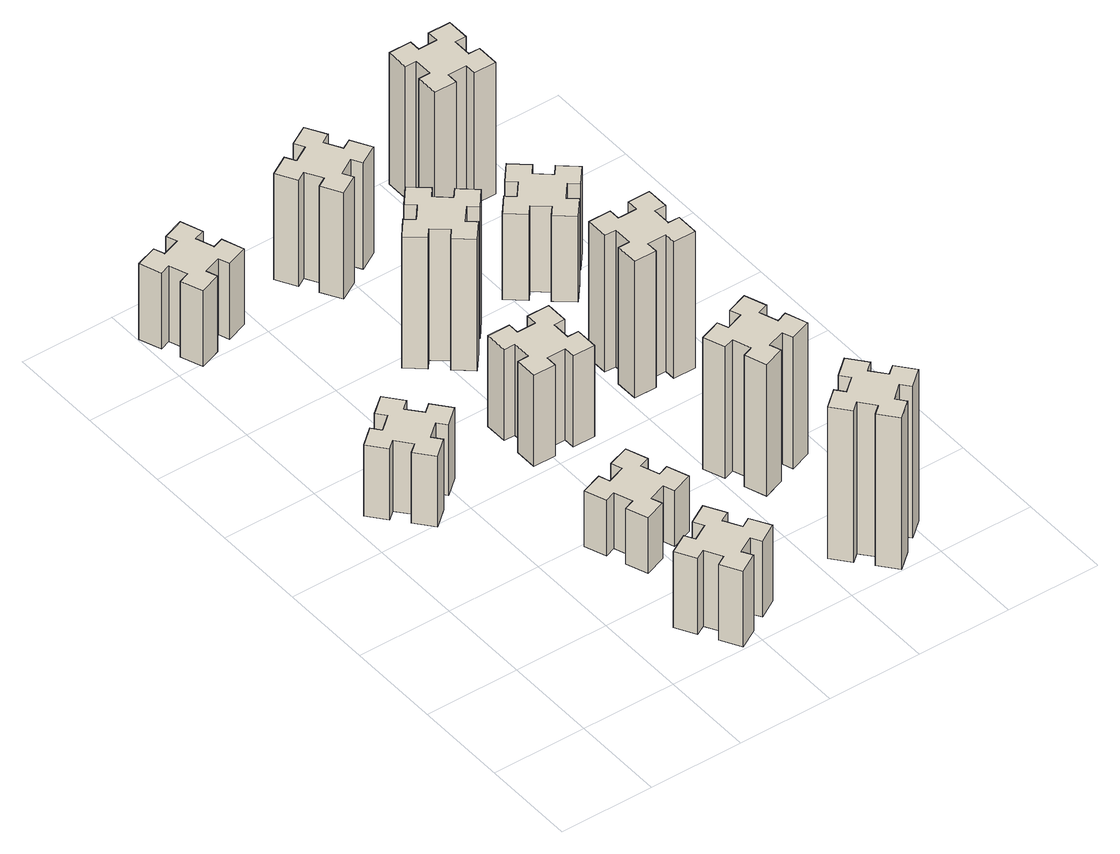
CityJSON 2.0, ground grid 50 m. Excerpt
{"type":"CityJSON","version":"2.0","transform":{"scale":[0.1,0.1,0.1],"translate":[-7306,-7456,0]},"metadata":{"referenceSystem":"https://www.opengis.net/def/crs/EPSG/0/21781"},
"CityObjects":{
"building1":{"type":"Building","attributes":{"class":"1000","function":"1000","usage":"1000","yearOfConstruction":2016,"roofType":"1000","measuredHeight":42,"storeysAboveGround":30,"storeysBelowGround":0},"geometry":[{"type":"Solid","lod":"1","boundaries":[[[[0,1,2,3,4,5,6,7,8,9,10,11,12,13,14,15,16,17,18,19]],[[17,16,20,21]],[[16,15,22,20]],[[15,14,23,22]],[[14,13,24,23]],[[13,12,25,24]],[[12,11,26,25]],[[11,10,27,26]],[[10,9,28,27]],[[9,8,29,28]],[[8,7,30,29]],[[7,6,31,30]],[[6,5,32,31]],[[5,4,33,32]],[[4,3,34,33]],[[3,2,35,34]],[[2,1,36,35]],[[1,0,37,36]],[[0,19,38,37]],[[19,18,39,38]],[[18,17,21,39]],[[24,25,26,27,28,29,30,31,32,33,34,35,36,37,38,39,21,20,22,23]]]]}]},
"building2":{"type":"Building","attributes":{"class":"1000","function":"1000","usage":"1000","yearOfConstruction":2016,"roofType":"1000","measuredHeight":45,"storeysAboveGround":30,"storeysBelowGround":0},"geometry":[{"type":"Solid","lod":"1","boundaries":[[[[40,41,42,43,44,45,46,47,48,49,50,51,52,53,54,55,56,57,58,59]],[[57,56,60,61]],[[56,55,62,60]],[[55,54,63,62]],[[54,53,64,63]],[[53,52,65,64]],[[52,51,66,65]],[[51,50,67,66]],[[50,49,68,67]],[[49,48,69,68]],[[48,47,70,69]],[[47,46,71,70]],[[46,45,72,71]],[[45,44,73,72]],[[44,43,74,73]],[[43,42,75,74]],[[42,41,76,75]],[[41,40,77,76]],[[40,59,78,77]],[[59,58,79,78]],[[58,57,61,79]],[[64,65,66,67,68,69,70,71,72,73,74,75,76,77,78,79,61,60,62,63]]]]}]},
"building3":{"type":"Building","attributes":{"class":"1000","function":"1000","usage":"1000","yearOfConstruction":2016,"roofType":"1000","measuredHeight":45,"storeysAboveGround":30,"storeysBelowGround":0},"geometry":[{"type":"Solid","lod":"1","boundaries":[[[[80,81,82,83,84,85,86,87,88,89,90,91,92,93,94,95,96,97,98,99]],[[97,96,100,101]],[[96,95,102,100]],[[95,94,103,102]],[[94,93,104,103]],[[93,92,105,104]],[[92,91,106,105]],[[91,90,107,106]],[[90,89,108,107]],[[89,88,109,108]],[[88,87,110,109]],[[87,86,111,110]],[[86,85,112,111]],[[85,84,113,112]],[[84,83,114,113]],[[83,82,115,114]],[[82,81,116,115]],[[81,80,117,116]],[[80,99,118,117]],[[99,98,119,118]],[[98,97,101,119]],[[104,105,106,107,108,109,110,111,112,113,114,115,116,117,118,119,101,100,102,103]]]]}]},
"building4":{"type":"Building","attributes":{"class":"1000","function":"1000","usage":"1000","yearOfConstruction":2016,"roofType":"1000","measuredHeight":33,"storeysAboveGround":30,"storeysBelowGround":0},"geometry":[{"type":"Solid","lod":"1","boundaries":[[[[120,121,122,123,124,125,126,127,128,129,130,131,132,133,134,135,136,137,138,139]],[[137,136,140,141]],[[136,135,142,140]],[[135,134,143,142]],[[134,133,144,143]],[[133,132,145,144]],[[132,131,146,145]],[[131,130,147,146]],[[130,129,148,147]],[[129,128,149,148]],[[128,127,150,149]],[[127,126,151,150]],[[126,125,152,151]],[[125,124,153,152]],[[124,123,154,153]],[[123,122,155,154]],[[122,121,156,155]],[[121,120,157,156]],[[120,139,158,157]],[[139,138,159,158]],[[138,137,141,159]],[[144,145,146,147,148,149,150,151,152,153,154,155,156,157,158,159,141,140,142,143]]]]}]},
"building5":{"type":"Building","attributes":{"class":"1000","function":"1000","usage":"1000","yearOfConstruction":2016,"roofType":"1000","measuredHeight":54,"storeysAboveGround":30,"storeysBelowGround":0},"geometry":[{"type":"Solid","lod":"1","boundaries":[[[[160,161,162,163,164,165,166,167,168,169,170,171,172,173,174,175,176,177,178,179]],[[177,176,180,181]],[[176,175,182,180]],[[175,174,183,182]],[[174,173,184,183]],[[173,172,185,184]],[[172,171,186,185]],[[171,170,187,186]],[[170,169,188,187]],[[169,168,189,188]],[[168,167,190,189]],[[167,166,191,190]],[[166,165,192,191]],[[165,164,193,192]],[[164,163,194,193]],[[163,162,195,194]],[[162,161,196,195]],[[161,160,197,196]],[[160,179,198,197]],[[179,178,199,198]],[[178,177,181,199]],[[184,185,186,187,188,189,190,191,192,193,194,195,196,197,198,199,181,180,182,183]]]]}]},
"building6":{"type":"Building","attributes":{"class":"1000","function":"1000","usage":"1000","yearOfConstruction":2016,"roofType":"1000","measuredHeight":78,"storeysAboveGround":30,"storeysBelowGround":0},"geometry":[{"type":"Solid","lod":"1","boundaries":[[[[200,201,202,203,204,205,206,207,208,209,210,211,212,213,214,215,216,217,218,219]],[[217,216,220,221]],[[216,215,222,220]],[[215,214,223,222]],[[214,213,224,223]],[[213,212,225,224]],[[212,211,226,225]],[[211,210,227,226]],[[210,209,228,227]],[[209,208,229,228]],[[208,207,230,229]],[[207,206,231,230]],[[206,205,232,231]],[[205,204,233,232]],[[204,203,234,233]],[[203,202,235,234]],[[202,201,236,235]],[[201,200,237,236]],[[200,219,238,237]],[[219,218,239,238]],[[218,217,221,239]],[[224,225,226,227,228,229,230,231,232,233,234,235,236,237,238,239,221,220,222,223]]]]}]},
"building7":{"type":"Building","attributes":{"class":"1000","function":"1000","usage":"1000","yearOfConstruction":2016,"roofType":"1000","measuredHeight":90,"storeysAboveGround":30,"storeysBelowGround":0},"geometry":[{"type":"Solid","lod":"1","boundaries":[[[[240,241,242,243,244,245,246,247,248,249,250,251,252,253,254,255,256,257,258,259]],[[257,256,260,261]],[[256,255,262,260]],[[255,254,263,262]],[[254,253,264,263]],[[253,252,265,264]],[[252,251,266,265]],[[251,250,267,266]],[[250,249,268,267]],[[249,248,269,268]],[[248,247,270,269]],[[247,246,271,270]],[[246,245,272,271]],[[245,244,273,272]],[[244,243,274,273]],[[243,242,275,274]],[[242,241,276,275]],[[241,240,277,276]],[[240,259,278,277]],[[259,258,279,278]],[[258,257,261,279]],[[264,265,266,267,268,269,270,271,272,273,274,275,276,277,278,279,261,260,262,263]]]]}]},
"building8":{"type":"Building","attributes":{"class":"1000","function":"1000","usage":"1000","yearOfConstruction":2016,"roofType":"1000","measuredHeight":63,"storeysAboveGround":30,"storeysBelowGround":0},"geometry":[{"type":"Solid","lod":"1","boundaries":[[[[280,281,282,283,284,285,286,287,288,289,290,291,292,293,294,295,296,297,298,299]],[[297,296,300,301]],[[296,295,302,300]],[[295,294,303,302]],[[294,293,304,303]],[[293,292,305,304]],[[292,291,306,305]],[[291,290,307,306]],[[290,289,308,307]],[[289,288,309,308]],[[288,287,310,309]],[[287,286,311,310]],[[286,285,312,311]],[[285,284,313,312]],[[284,283,314,313]],[[283,282,315,314]],[[282,281,316,315]],[[281,280,317,316]],[[280,299,318,317]],[[299,298,319,318]],[[298,297,301,319]],[[304,305,306,307,308,309,310,311,312,313,314,315,316,317,318,319,301,300,302,303]]]]}]},
"building9":{"type":"Building","attributes":{"class":"1000","function":"1000","usage":"1000","yearOfConstruction":2016,"roofType":"1000","measuredHeight":78,"storeysAboveGround":30,"storeysBelowGround":0},"geometry":[{"type":"Solid","lod":"1","boundaries":[[[[320,321,322,323,324,325,326,327,328,329,330,331,332,333,334,335,336,337,338,339]],[[337,336,340,341]],[[336,335,342,340]],[[335,334,343,342]],[[334,333,344,343]],[[333,332,345,344]],[[332,331,346,345]],[[331,330,347,346]],[[330,329,348,347]],[[329,328,349,348]],[[328,327,350,349]],[[327,326,351,350]],[[326,325,352,351]],[[325,324,353,352]],[[324,323,354,353]],[[323,322,355,354]],[[322,321,356,355]],[[321,320,357,356]],[[320,339,358,357]],[[339,338,359,358]],[[338,337,341,359]],[[344,345,346,347,348,349,350,351,352,353,354,355,356,357,358,359,341,340,342,343]]]]}]},
"building10":{"type":"Building","attributes":{"class":"1000","function":"1000","usage":"1000","yearOfConstruction":2016,"roofType":"1000","measuredHeight":81,"storeysAboveGround":30,"storeysBelowGround":0},"geometry":[{"type":"Solid","lod":"1","boundaries":[[[[360,361,362,363,364,365,366,367,368,369,370,371,372,373,374,375,376,377,378,379]],[[377,376,380,381]],[[376,375,382,380]],[[375,374,383,382]],[[374,373,384,383]],[[373,372,385,384]],[[372,371,386,385]],[[371,370,387,386]],[[370,369,388,387]],[[369,368,389,388]],[[368,367,390,389]],[[367,366,391,390]],[[366,365,392,391]],[[365,364,393,392]],[[364,363,394,393]],[[363,362,395,394]],[[362,361,396,395]],[[361,360,397,396]],[[360,379,398,397]],[[379,378,399,398]],[[378,377,381,399]],[[384,385,386,387,388,389,390,391,392,393,394,395,396,397,398,399,381,380,382,383]]]]}]},
"building11":{"type":"Building","attributes":{"class":"1000","function":"1000","usage":"1000","yearOfConstruction":2016,"roofType":"1000","measuredHeight":51,"storeysAboveGround":30,"storeysBelowGround":0},"geometry":[{"type":"Solid","lod":"1","boundaries":[[[[400,401,402,403,404,405,406,407,408,409,410,411,412,413,414,415,416,417,418,419]],[[417,416,420,421]],[[416,415,422,420]],[[415,414,423,422]],[[414,413,424,423]],[[413,412,425,424]],[[412,411,426,425]],[[411,410,427,426]],[[410,409,428,427]],[[409,408,429,428]],[[408,407,430,429]],[[407,406,431,430]],[[406,405,432,431]],[[405,404,433,432]],[[404,403,434,433]],[[403,402,435,434]],[[402,401,436,435]],[[401,400,437,436]],[[400,419,438,437]],[[419,418,439,438]],[[418,417,421,439]],[[424,425,426,427,428,429,430,431,432,433,434,435,436,437,438,439,421,420,422,423]]]]}]},
"building12":{"type":"Building","attributes":{"class":"1000","function":"1000","usage":"1000","yearOfConstruction":2016,"roofType":"1000","measuredHeight":78,"storeysAboveGround":30,"storeysBelowGround":0},"geometry":[{"type":"Solid","lod":"1","boundaries":[[[[440,441,442,443,444,445,446,447,448,449,450,451,452,453,454,455,456,457,458,459]],[[457,456,460,461]],[[456,455,462,460]],[[455,454,463,462]],[[454,453,464,463]],[[453,452,465,464]],[[452,451,466,465]],[[451,450,467,466]],[[450,449,468,467]],[[449,448,469,468]],[[448,447,470,469]],[[447,446,471,470]],[[446,445,472,471]],[[445,444,473,472]],[[444,443,474,473]],[[443,442,475,474]],[[442,441,476,475]],[[441,440,477,476]],[[440,459,478,477]],[[459,458,479,478]],[[458,457,461,479]],[[464,465,466,467,468,469,470,471,472,473,474,475,476,477,478,479,461,460,462,463]]]]}]}
},
"vertices":[
[209,1693,0],[273,1616,0],[227,1578,0],[304,1486,0],[396,1563,0],[358,1609,0],[434,1673,0],[473,1627,0],[565,1704,0],[488,1796,0],[442,1758,0],[377,1834,0],[423,1873,0],[346,1965,0],[254,1888,0],[293,1842,0],[216,1777,0],[178,1823,0],[86,1746,0],[163,1654,0],[216,1777,420],[178,1823,420],[293,1842,420],[254,1888,420],[346,1965,420],[423,1873,420],[377,1834,420],[442,1758,420],[488,1796,420],[565,1704,420],[473,1627,420],[434,1673,420],[358,1609,420],[396,1563,420],[304,1486,420],[227,1578,420],[273,1616,420],[209,1693,420],[163,1654,420],[86,1746,420],
[845,234,0],[895,147,0],[843,117,0],[903,13,0],[1007,73,0],[977,125,0],[1064,175,0],[1094,123,0],[1198,183,0],[1138,287,0],[1086,257,0],[1036,344,0],[1088,374,0],[1028,478,0],[924,418,0],[954,366,0],[867,316,0],[837,368,0],[733,308,0],[793,204,0],[867,316,450],[837,368,450],[954,366,450],[924,418,450],[1028,478,450],[1088,374,450],[1036,344,450],[1086,257,450],[1138,287,450],[1198,183,450],[1094,123,450],[1064,175,450],[977,125,450],[1007,73,450],[903,13,450],[843,117,450],[895,147,450],[845,234,450],[793,204,450],[733,308,450],
[235,3326,0],[141,3292,0],[120,3348,0],[7,3307,0],[49,3194,0],[105,3215,0],[139,3121,0],[83,3100,0],[124,2987,0],[237,3029,0],[216,3085,0],[310,3119,0],[330,3063,0],[443,3104,0],[402,3217,0],[346,3196,0],[312,3290,0],[368,3310,0],[327,3423,0],[214,3382,0],[312,3290,450],[368,3310,450],[346,3196,450],[402,3217,450],[443,3104,450],[330,3063,450],[310,3119,450],[216,3085,450],[237,3029,450],[124,2987,450],[83,3100,450],[139,3121,450],[105,3215,450],[49,3194,450],[7,3307,450],[120,3348,450],[141,3292,450],[235,3326,450],[214,3382,450],[327,3423,450],
[1086,876,0],[1052,970,0],[1108,990,0],[1067,1103,0],[954,1062,0],[975,1006,0],[881,972,0],[860,1028,0],[747,987,0],[789,874,0],[845,895,0],[879,801,0],[823,780,0],[864,667,0],[977,709,0],[956,765,0],[1050,799,0],[1070,743,0],[1183,784,0],[1142,897,0],[1050,799,330],[1070,743,330],[956,765,330],[977,709,330],[864,667,330],[823,780,330],[879,801,330],[845,895,330],[789,874,330],[747,987,330],[860,1028,330],[881,972,330],[975,1006,330],[954,1062,330],[1067,1103,330],[1108,990,330],[1052,970,330],[1086,876,330],[1142,897,330],[1183,784,330],
[1175,1675,0],[1175,1775,0],[1235,1775,0],[1235,1895,0],[1115,1895,0],[1115,1835,0],[1015,1835,0],[1015,1895,0],[895,1895,0],[895,1775,0],[955,1775,0],[955,1675,0],[895,1675,0],[895,1555,0],[1015,1555,0],[1015,1615,0],[1115,1615,0],[1115,1555,0],[1235,1555,0],[1235,1675,0],[1115,1615,540],[1115,1555,540],[1015,1615,540],[1015,1555,540],[895,1555,540],[895,1675,540],[955,1675,540],[955,1775,540],[895,1775,540],[895,1895,540],[1015,1895,540],[1015,1835,540],[1115,1835,540],[1115,1895,540],[1235,1895,540],[1235,1775,540],[1175,1775,540],[1175,1675,540],[1235,1675,540],[1235,1555,540],
[1174,2517,0],[1098,2582,0],[1136,2628,0],[1044,2705,0],[967,2613,0],[1013,2574,0],[949,2498,0],[903,2536,0],[826,2444,0],[918,2367,0],[956,2413,0],[1033,2349,0],[994,2303,0],[1086,2226,0],[1163,2318,0],[1117,2356,0],[1182,2433,0],[1228,2394,0],[1305,2486,0],[1213,2563,0],[1182,2433,780],[1228,2394,780],[1117,2356,780],[1163,2318,780],[1086,2226,780],[994,2303,780],[1033,2349,780],[956,2413,780],[918,2367,780],[826,2444,780],[903,2536,780],[949,2498,780],[1013,2574,780],[967,2613,780],[1044,2705,780],[1136,2628,780],[1098,2582,780],[1174,2517,780],[1213,2563,780],[1305,2486,780],
[1838,129,0],[1914,193,0],[1953,147,0],[2045,224,0],[1968,316,0],[1922,278,0],[1857,354,0],[1903,393,0],[1826,485,0],[1734,408,0],[1773,362,0],[1696,297,0],[1658,343,0],[1566,266,0],[1643,174,0],[1689,213,0],[1753,136,0],[1707,98,0],[1784,6,0],[1876,83,0],[1753,136,900],[1707,98,900],[1689,213,900],[1643,174,900],[1566,266,900],[1658,343,900],[1696,297,900],[1773,362,900],[1734,408,900],[1826,485,900],[1903,393,900],[1857,354,900],[1922,278,900],[1968,316,900],[2045,224,900],[1953,147,900],[1914,193,900],[1838,129,900],[1876,83,900],[1784,6,900],
[1086,3217,0],[1036,3304,0],[1088,3334,0],[1028,3438,0],[924,3378,0],[954,3326,0],[867,3276,0],[837,3328,0],[733,3268,0],[793,3164,0],[845,3194,0],[895,3107,0],[843,3077,0],[903,2973,0],[1007,3033,0],[977,3085,0],[1064,3135,0],[1094,3083,0],[1198,3143,0],[1138,3247,0],[1064,3135,630],[1094,3083,630],[977,3085,630],[1007,3033,630],[903,2973,630],[843,3077,630],[895,3107,630],[845,3194,630],[793,3164,630],[733,3268,630],[837,3328,630],[867,3276,630],[954,3326,630],[924,3378,630],[1028,3438,630],[1088,3334,630],[1036,3304,630],[1086,3217,630],[1138,3247,630],[1198,3143,630],
[1585,995,0],[1619,901,0],[1563,880,0],[1604,767,0],[1717,809,0],[1696,865,0],[1790,899,0],[1810,843,0],[1923,884,0],[1882,997,0],[1826,976,0],[1792,1070,0],[1848,1090,0],[1807,1203,0],[1694,1162,0],[1715,1106,0],[1621,1072,0],[1600,1128,0],[1487,1087,0],[1529,974,0],[1621,1072,780],[1600,1128,780],[1715,1106,780],[1694,1162,780],[1807,1203,780],[1848,1090,780],[1792,1070,780],[1826,976,780],[1882,997,780],[1923,884,780],[1810,843,780],[1790,899,780],[1696,865,780],[1717,809,780],[1604,767,780],[1563,880,780],[1619,901,780],[1585,995,780],[1529,974,780],[1487,1087,780],
[1595,1875,0],[1595,1775,0],[1535,1775,0],[1535,1655,0],[1655,1655,0],[1655,1715,0],[1755,1715,0],[1755,1655,0],[1875,1655,0],[1875,1775,0],[1815,1775,0],[1815,1875,0],[1875,1875,0],[1875,1995,0],[1755,1995,0],[1755,1935,0],[1655,1935,0],[1655,1995,0],[1535,1995,0],[1535,1875,0],[1655,1935,810],[1655,1995,810],[1755,1935,810],[1755,1995,810],[1875,1995,810],[1875,1875,810],[1815,1875,810],[1815,1775,810],[1875,1775,810],[1875,1655,810],[1755,1655,810],[1755,1715,810],[1655,1715,810],[1655,1655,810],[1535,1655,810],[1535,1775,810],[1595,1775,810],[1595,1875,810],[1535,1875,810],[1535,1995,810],
[1814,2617,0],[1738,2682,0],[1776,2728,0],[1684,2805,0],[1607,2713,0],[1653,2674,0],[1589,2598,0],[1543,2636,0],[1466,2544,0],[1558,2467,0],[1596,2513,0],[1673,2449,0],[1634,2403,0],[1726,2326,0],[1803,2418,0],[1757,2456,0],[1822,2533,0],[1868,2494,0],[1945,2586,0],[1853,2663,0],[1822,2533,510],[1868,2494,510],[1757,2456,510],[1803,2418,510],[1726,2326,510],[1634,2403,510],[1673,2449,510],[1596,2513,510],[1558,2467,510],[1466,2544,510],[1543,2636,510],[1589,2598,510],[1653,2674,510],[1607,2713,510],[1684,2805,510],[1776,2728,510],[1738,2682,510],[1814,2617,510],[1853,2663,510],[1945,2586,510],
[1655,3195,0],[1755,3195,0],[1755,3135,0],[1875,3135,0],[1875,3255,0],[1815,3255,0],[1815,3355,0],[1875,3355,0],[1875,3475,0],[1755,3475,0],[1755,3415,0],[1655,3415,0],[1655,3475,0],[1535,3475,0],[1535,3355,0],[1595,3355,0],[1595,3255,0],[1535,3255,0],[1535,3135,0],[1655,3135,0],[1595,3255,780],[1535,3255,780],[1595,3355,780],[1535,3355,780],[1535,3475,780],[1655,3475,780],[1655,3415,780],[1755,3415,780],[1755,3475,780],[1875,3475,780],[1875,3355,780],[1815,3355,780],[1815,3255,780],[1875,3255,780],[1875,3135,780],[1755,3135,780],[1755,3195,780],[1655,3195,780],[1655,3135,780],[1535,3135,780]
]}
